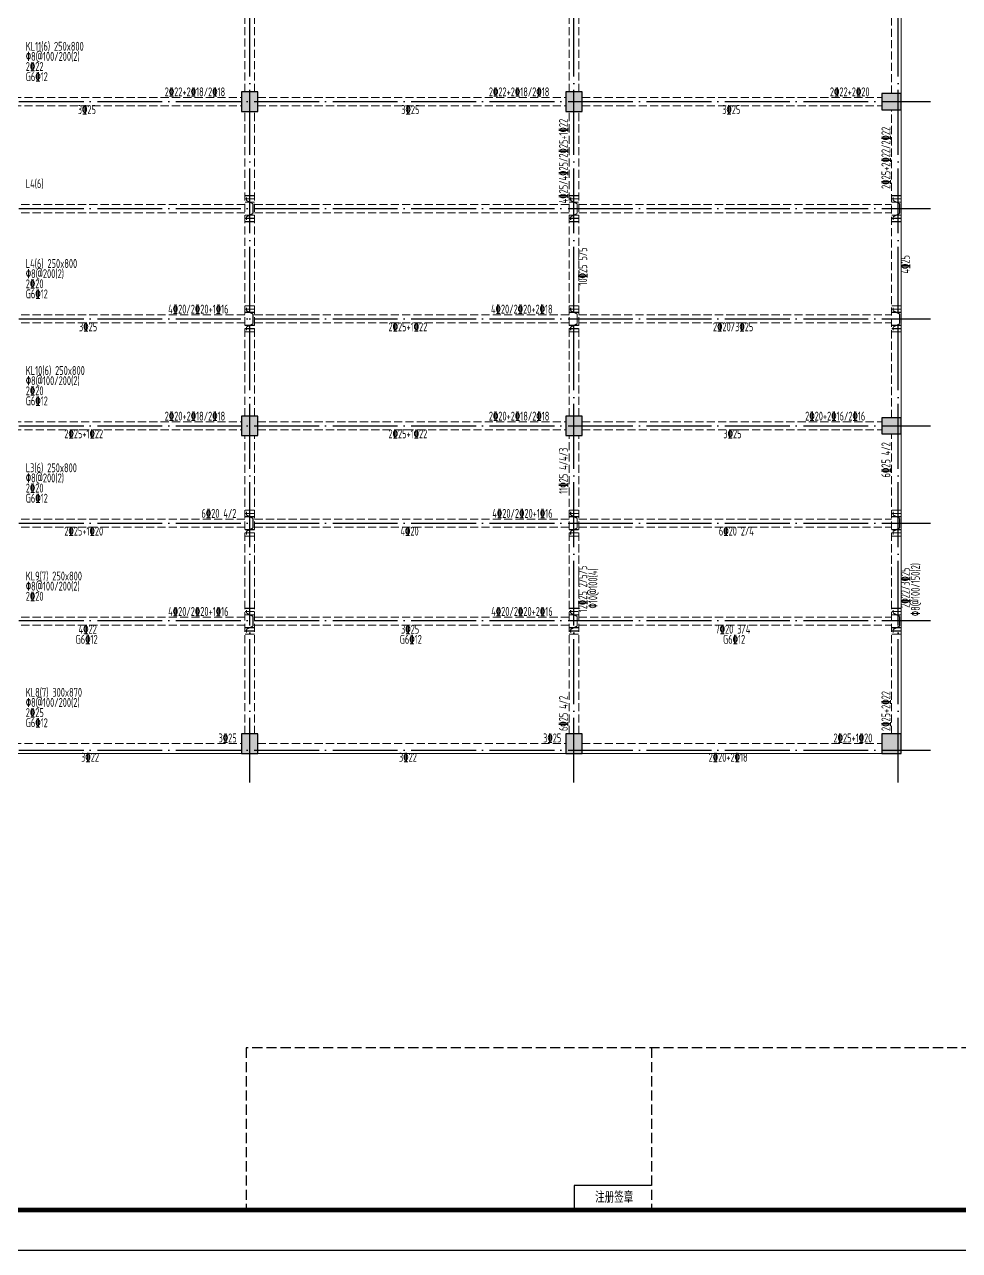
# Model space of a CAD drawing. Extents: x -2331248 to -1198620, y -977263 to -545844.
# Drawn here: x -1655280 to -1626437, y -855128 to -817319 of the extents above; entities that cross this region are included whole.
import ezdxf

# ---------------------------------------------------------------- set-up
doc = ezdxf.new("R2010")
doc.units = 0
doc.header["$LTSCALE"] = 1000
doc.header["$MEASUREMENT"] = 0
for name, pattern in [('DASH', [0.35, 0.25, -0.1]), ('DOTE', [2.42, 2, -0.2, 0.02, -0.2]), ('线型3', [500, 300, -200])]:
    doc.linetypes.add(name, pattern=pattern)
doc.layers.get('0').update_dxf_attribs({"linetype": 'CONTINUOUS'})
for name, color, linetype in [('DOTE', 1, 'DOTE'), ('PUB_TITLE', 4, 'CONTINUOUS'), ('S_BEAMDIMMASS', 2, 'CONTINUOUS'), ('t图框', 222, 'CONTINUOUS'), ('柱涂实', 54, 'CONTINUOUS')]:
    doc.layers.add(name, color=color, linetype=linetype)
for name, color, linetype, lineweight in [('S_Beam', 4, 'CONTINUOUS', 18), ('S_BeamDash', 134, '线型3', 18), ('S_BeamDimLocal', 7, 'CONTINUOUS', 25), ('S_BeamDimLocalVer', 7, 'CONTINUOUS', 25), ('S_Cl', 2, 'CONTINUOUS', 9), ('S_SubBeamHanger', 1, 'CONTINUOUS', 40), ('S_SubBeamHoop', 1, 'CONTINUOUS', 40)]:
    doc.layers.add(name, color=color, linetype=linetype, lineweight=lineweight)
doc.styles.add('TSSD_REIN', font='Tssdeng.shx', dxfattribs={"width": 0.7, "bigfont": 'hztxt.shx'})
doc.styles.add('房间名称', font='SIMPLEX', dxfattribs={"width": 0.7, "bigfont": '0HZTXT'})

# ---------------------------------------------------------------- blocks, each defined once
blk = doc.blocks.new('ASDDA')
at = {"layer": 't图框', "linetype": 'DASH'}
for p, q in [((-295866, 3065618), (-315866, 3065618)), ((-315866, 3065618), (-315866, 3061618)), ((-305866, 3065618), (-305866, 3061618))]:
    blk.add_line(p, q, dxfattribs=at)
at = {"layer": 't图框', "linetype": 'DASH', "ltscale": 0.01}
for p, q in [((-307773, 3062218), (-307773, 3061618)), ((-305866, 3062218), (-307773, 3062218))]:
    blk.add_line(p, q, dxfattribs=at)
at = {"layer": 't图框'}
blk.add_line((-315866, 3061618), (-273366, 3061618), dxfattribs=at)
at = {"style": '房间名称', "width": 0.7}
blk.add_text('注册签章', height=280, dxfattribs=at).set_placement((-307254, 3061794))

msp = doc.modelspace()

# ---------------------------------------------------------------- hatches: boundary and pattern name
at = {"layer": '柱涂实'}
for points in [[(-1648081.5, -819997.1), (-1648081.5, -819397.1), (-1648581.5, -819397.1), (-1648581.5, -819997.1)], [(-1638081.5, -819997.1), (-1638081.5, -819397.1), (-1638581.5, -819397.1), (-1638581.5, -819997.1)], [(-1628231.5, -819947.1), (-1628231.5, -819447.1), (-1628831.5, -819447.1), (-1628831.5, -819947.1)], [(-1648081.5, -829997.1), (-1648081.5, -829397.1), (-1648581.5, -829397.1), (-1648581.5, -829997.1)], [(-1638081.5, -829997.1), (-1638081.5, -829397.1), (-1638581.5, -829397.1), (-1638581.5, -829997.1)], [(-1628231.5, -829947.1), (-1628231.5, -829447.1), (-1628831.5, -829447.1), (-1628831.5, -829947.1)], [(-1648081.5, -839797.1), (-1648081.5, -839197.1), (-1648581.5, -839197.1), (-1648581.5, -839797.1)], [(-1638081.5, -839797.1), (-1638081.5, -839197.1), (-1638581.5, -839197.1), (-1638581.5, -839797.1)], [(-1628231.5, -839797.1), (-1628231.5, -839197.1), (-1628831.5, -839197.1), (-1628831.5, -839797.1)]]:
    msp.add_hatch(color=256, dxfattribs=at).paths.add_polyline_path(points)

# ---------------------------------------------------------------- linework, layer by layer
at = {"layer": 'DOTE'}
for p, q in [((-1648331.5, -840697.1), (-1648331.5, -788697.1)), ((-1638331.5, -840697.1), (-1638331.5, -788697.1)), ((-1628331.5, -840697.1), (-1628331.5, -788697.1)), ((-1689331.5, -819697.1), (-1627331.5, -819697.1)), ((-1689331.5, -822997.1), (-1627331.5, -822997.1)), ((-1689331.5, -826397.1), (-1627331.5, -826397.1)), ((-1689331.5, -829697.1), (-1627331.5, -829697.1)), ((-1689331.5, -832697.1), (-1627331.5, -832697.1)), ((-1689331.5, -835697.1), (-1627331.5, -835697.1)), ((-1689331.5, -839697.1), (-1627331.5, -839697.1))]:
    msp.add_line(p, q, dxfattribs=at)
at = {"layer": 'PUB_TITLE'}
msp.add_lwpolyline([(-1699191, -855128), (-1699191, -780878), (-1594066, -780878), (-1594066, -855128)], close=True, dxfattribs=at)
at = {"layer": 'PUB_TITLE', "const_width": 150}
msp.add_lwpolyline([(-1696066, -782128), (-1595316, -782128), (-1595316, -853878), (-1696066, -853878)], close=True, dxfattribs=at)
at = {"layer": 'S_Beam', "ltscale": 1}
for p, q in [((-1628231.5, -819447.1), (-1628231.5, -809947.1)), ((-1628231.5, -829447.1), (-1628231.5, -819947.1)), ((-1628231.5, -839197.1), (-1628231.5, -829947.1)), ((-1658081.5, -839797.1), (-1648581.5, -839797.1)), ((-1648081.5, -839797.1), (-1638581.5, -839797.1)), ((-1638081.5, -839797.1), (-1628831.5, -839797.1))]:
    msp.add_line(p, q, dxfattribs=at)
at = {"layer": 'S_BeamDash', "linetype": 'DASH', "ltscale": 1}
for p, q in [((-1648481.5, -819397.1), (-1648481.5, -809997.1)), ((-1648181.5, -819397.1), (-1648181.5, -809997.1)), ((-1638481.5, -819397.1), (-1638481.5, -809997.1)), ((-1638181.5, -819397.1), (-1638181.5, -809997.1)), ((-1628531.5, -819447.1), (-1628531.5, -809947.1)), ((-1658081.5, -819572.1), (-1648581.5, -819572.1)), ((-1648081.5, -819572.1), (-1638581.5, -819572.1)), ((-1638081.5, -819572.1), (-1628831.5, -819572.1)), ((-1658081.5, -819822.1), (-1648581.5, -819822.1)), ((-1648481.5, -829397.1), (-1648481.5, -819997.1)), ((-1648181.5, -829397.1), (-1648181.5, -819997.1)), ((-1648081.5, -819822.1), (-1638581.5, -819822.1)), ((-1638481.5, -829397.1), (-1638481.5, -819997.1)), ((-1638181.5, -829397.1), (-1638181.5, -819997.1)), ((-1638081.5, -819822.1), (-1628831.5, -819822.1)), ((-1628531.5, -829447.1), (-1628531.5, -819947.1)), ((-1658181.5, -822872.1), (-1648481.5, -822872.1)), ((-1648181.5, -822872.1), (-1638481.5, -822872.1)), ((-1638181.5, -822872.1), (-1628531.5, -822872.1)), ((-1658181.5, -823122.1), (-1648481.5, -823122.1)), ((-1648181.5, -823122.1), (-1638481.5, -823122.1)), ((-1638181.5, -823122.1), (-1628531.5, -823122.1)), ((-1658181.5, -826272.1), (-1648481.5, -826272.1)), ((-1648181.5, -826272.1), (-1638481.5, -826272.1)), ((-1638181.5, -826272.1), (-1628531.5, -826272.1)), ((-1658181.5, -826522.1), (-1648481.5, -826522.1)), ((-1648181.5, -826522.1), (-1638481.5, -826522.1)), ((-1638181.5, -826522.1), (-1628531.5, -826522.1)), ((-1658081.5, -829572.1), (-1648581.5, -829572.1)), ((-1658081.5, -829822.1), (-1648581.5, -829822.1)), ((-1648081.5, -829572.1), (-1638581.5, -829572.1)), ((-1648081.5, -829822.1), (-1638581.5, -829822.1)), ((-1638081.5, -829572.1), (-1628831.5, -829572.1)), ((-1638081.5, -829822.1), (-1628831.5, -829822.1)), ((-1648481.5, -839197.1), (-1648481.5, -829997.1)), ((-1648181.5, -839197.1), (-1648181.5, -829997.1)), ((-1638481.5, -839197.1), (-1638481.5, -829997.1)), ((-1638181.5, -839197.1), (-1638181.5, -829997.1)), ((-1628531.5, -839197.1), (-1628531.5, -829947.1)), ((-1658181.5, -832572.1), (-1648481.5, -832572.1)), ((-1658181.5, -832822.1), (-1648481.5, -832822.1)), ((-1648181.5, -832572.1), (-1638481.5, -832572.1)), ((-1648181.5, -832822.1), (-1638481.5, -832822.1)), ((-1638181.5, -832572.1), (-1628531.5, -832572.1)), ((-1638181.5, -832822.1), (-1628531.5, -832822.1)), ((-1658181.5, -835597.1), (-1648481.5, -835597.1)), ((-1658181.5, -835847.1), (-1648481.5, -835847.1)), ((-1648181.5, -835597.1), (-1638481.5, -835597.1)), ((-1648181.5, -835847.1), (-1638481.5, -835847.1)), ((-1638181.5, -835597.1), (-1628531.5, -835597.1)), ((-1638181.5, -835847.1), (-1628531.5, -835847.1)), ((-1658081.5, -839497.1), (-1648581.5, -839497.1)), ((-1648081.5, -839497.1), (-1638581.5, -839497.1)), ((-1638081.5, -839497.1), (-1628831.5, -839497.1))]:
    msp.add_line(p, q, dxfattribs=at)
at = {"layer": 'S_Cl', "ltscale": 1}
for points in [[(-1648081.5, -819997.1), (-1648081.5, -819397.1), (-1648581.5, -819397.1), (-1648581.5, -819997.1)], [(-1638081.5, -819997.1), (-1638081.5, -819397.1), (-1638581.5, -819397.1), (-1638581.5, -819997.1)], [(-1628231.5, -819947.1), (-1628231.5, -819447.1), (-1628831.5, -819447.1), (-1628831.5, -819947.1)], [(-1648081.5, -829997.1), (-1648081.5, -829397.1), (-1648581.5, -829397.1), (-1648581.5, -829997.1)], [(-1638081.5, -829997.1), (-1638081.5, -829397.1), (-1638581.5, -829397.1), (-1638581.5, -829997.1)], [(-1628231.5, -829947.1), (-1628231.5, -829447.1), (-1628831.5, -829447.1), (-1628831.5, -829947.1)], [(-1648081.5, -839797.1), (-1648081.5, -839197.1), (-1648581.5, -839197.1), (-1648581.5, -839797.1)], [(-1638081.5, -839797.1), (-1638081.5, -839197.1), (-1638581.5, -839197.1), (-1638581.5, -839797.1)], [(-1628231.5, -839797.1), (-1628231.5, -839197.1), (-1628831.5, -839197.1), (-1628831.5, -839797.1)]]:
    msp.add_lwpolyline(points, close=True, dxfattribs=at)
at = {"layer": 'S_SubBeamHanger', "linetype": 'Continuous', "ltscale": 1, "const_width": 35}
for points in [[(-1648431.5, -822747.1), (-1648431.5, -822647.1)], [(-1638431.5, -822747.1), (-1638431.5, -822647.1)], [(-1628481.5, -822747.1), (-1628481.5, -822647.1)], [(-1648231.5, -822847.1), (-1648431.5, -822747.1)], [(-1648231.5, -823147.1), (-1648231.5, -822847.1)], [(-1638231.5, -822847.1), (-1638431.5, -822747.1)], [(-1638231.5, -823147.1), (-1638231.5, -822847.1)], [(-1628281.5, -822847.1), (-1628481.5, -822747.1)], [(-1628281.5, -823147.1), (-1628281.5, -822847.1)], [(-1648431.5, -823247.1), (-1648231.5, -823147.1)], [(-1648431.5, -823347.1), (-1648431.5, -823247.1)], [(-1638431.5, -823247.1), (-1638231.5, -823147.1)], [(-1638431.5, -823347.1), (-1638431.5, -823247.1)], [(-1628481.5, -823247.1), (-1628281.5, -823147.1)], [(-1628481.5, -823347.1), (-1628481.5, -823247.1)], [(-1648431.5, -826147.1), (-1648431.5, -826047.1)], [(-1638431.5, -826147.1), (-1638431.5, -826047.1)], [(-1628481.5, -826147.1), (-1628481.5, -826047.1)], [(-1648231.5, -826247.1), (-1648431.5, -826147.1)], [(-1648231.5, -826547.1), (-1648231.5, -826247.1)], [(-1638231.5, -826247.1), (-1638431.5, -826147.1)], [(-1638231.5, -826547.1), (-1638231.5, -826247.1)], [(-1628281.5, -826247.1), (-1628481.5, -826147.1)], [(-1628281.5, -826547.1), (-1628281.5, -826247.1)], [(-1648431.5, -826647.1), (-1648231.5, -826547.1)], [(-1648431.5, -826747.1), (-1648431.5, -826647.1)], [(-1638431.5, -826647.1), (-1638231.5, -826547.1)], [(-1638431.5, -826747.1), (-1638431.5, -826647.1)], [(-1628481.5, -826647.1), (-1628281.5, -826547.1)], [(-1628481.5, -826747.1), (-1628481.5, -826647.1)], [(-1648431.5, -832447.1), (-1648431.5, -832347.1)], [(-1648231.5, -832547.1), (-1648431.5, -832447.1)], [(-1648231.5, -832847.1), (-1648231.5, -832547.1)], [(-1638431.5, -832447.1), (-1638431.5, -832347.1)], [(-1638231.5, -832547.1), (-1638431.5, -832447.1)], [(-1638231.5, -832847.1), (-1638231.5, -832547.1)], [(-1628481.5, -832447.1), (-1628481.5, -832347.1)], [(-1628281.5, -832547.1), (-1628481.5, -832447.1)], [(-1628281.5, -832847.1), (-1628281.5, -832547.1)], [(-1648431.5, -832947.1), (-1648231.5, -832847.1)], [(-1648431.5, -833047.1), (-1648431.5, -832947.1)], [(-1638431.5, -832947.1), (-1638231.5, -832847.1)], [(-1638431.5, -833047.1), (-1638431.5, -832947.1)], [(-1628481.5, -832947.1), (-1628281.5, -832847.1)], [(-1628481.5, -833047.1), (-1628481.5, -832947.1)], [(-1648431.5, -835472.1), (-1648431.5, -835372.1)], [(-1648231.5, -835572.1), (-1648431.5, -835472.1)], [(-1648231.5, -835872.1), (-1648231.5, -835572.1)], [(-1638431.5, -835472.1), (-1638431.5, -835372.1)], [(-1638231.5, -835572.1), (-1638431.5, -835472.1)], [(-1638231.5, -835872.1), (-1638231.5, -835572.1)], [(-1628481.5, -835472.1), (-1628481.5, -835372.1)], [(-1628281.5, -835572.1), (-1628481.5, -835472.1)], [(-1628281.5, -835872.1), (-1628281.5, -835572.1)], [(-1648431.5, -835972.1), (-1648231.5, -835872.1)], [(-1648431.5, -836072.1), (-1648431.5, -835972.1)], [(-1638431.5, -835972.1), (-1638231.5, -835872.1)], [(-1638431.5, -836072.1), (-1638431.5, -835972.1)], [(-1628481.5, -835972.1), (-1628281.5, -835872.1)], [(-1628481.5, -836072.1), (-1628481.5, -835972.1)]]:
    msp.add_lwpolyline(points, dxfattribs=at)
at = {"layer": 'S_SubBeamHoop', "linetype": 'Continuous', "ltscale": 1, "const_width": 35}
for points in [[(-1648481.5, -822597.1), (-1648181.5, -822597.1)], [(-1648481.5, -822697.1), (-1648181.5, -822697.1)], [(-1638481.5, -822597.1), (-1638181.5, -822597.1)], [(-1638481.5, -822697.1), (-1638181.5, -822697.1)], [(-1628531.5, -822597.1), (-1628231.5, -822597.1)], [(-1628531.5, -822697.1), (-1628231.5, -822697.1)], [(-1648481.5, -822797.1), (-1648181.5, -822797.1)], [(-1638481.5, -822797.1), (-1638181.5, -822797.1)], [(-1628531.5, -822797.1), (-1628231.5, -822797.1)], [(-1648481.5, -823197.1), (-1648181.5, -823197.1)], [(-1648481.5, -823297.1), (-1648181.5, -823297.1)], [(-1648481.5, -823397.1), (-1648181.5, -823397.1)], [(-1638481.5, -823197.1), (-1638181.5, -823197.1)], [(-1638481.5, -823297.1), (-1638181.5, -823297.1)], [(-1638481.5, -823397.1), (-1638181.5, -823397.1)], [(-1628531.5, -823197.1), (-1628231.5, -823197.1)], [(-1628531.5, -823297.1), (-1628231.5, -823297.1)], [(-1628531.5, -823397.1), (-1628231.5, -823397.1)], [(-1648481.5, -825997.1), (-1648181.5, -825997.1)], [(-1648481.5, -826097.1), (-1648181.5, -826097.1)], [(-1638481.5, -825997.1), (-1638181.5, -825997.1)], [(-1638481.5, -826097.1), (-1638181.5, -826097.1)], [(-1628531.5, -825997.1), (-1628231.5, -825997.1)], [(-1628531.5, -826097.1), (-1628231.5, -826097.1)], [(-1648481.5, -826197.1), (-1648181.5, -826197.1)], [(-1638481.5, -826197.1), (-1638181.5, -826197.1)], [(-1628531.5, -826197.1), (-1628231.5, -826197.1)], [(-1648481.5, -826597.1), (-1648181.5, -826597.1)], [(-1648481.5, -826697.1), (-1648181.5, -826697.1)], [(-1648481.5, -826797.1), (-1648181.5, -826797.1)], [(-1638481.5, -826597.1), (-1638181.5, -826597.1)], [(-1638481.5, -826697.1), (-1638181.5, -826697.1)], [(-1638481.5, -826797.1), (-1638181.5, -826797.1)], [(-1628531.5, -826597.1), (-1628231.5, -826597.1)], [(-1628531.5, -826697.1), (-1628231.5, -826697.1)], [(-1628531.5, -826797.1), (-1628231.5, -826797.1)], [(-1648481.5, -832297.1), (-1648181.5, -832297.1)], [(-1648481.5, -832397.1), (-1648181.5, -832397.1)], [(-1648481.5, -832497.1), (-1648181.5, -832497.1)], [(-1638481.5, -832297.1), (-1638181.5, -832297.1)], [(-1638481.5, -832397.1), (-1638181.5, -832397.1)], [(-1638481.5, -832497.1), (-1638181.5, -832497.1)], [(-1628531.5, -832297.1), (-1628231.5, -832297.1)], [(-1628531.5, -832397.1), (-1628231.5, -832397.1)], [(-1628531.5, -832497.1), (-1628231.5, -832497.1)], [(-1648481.5, -832897.1), (-1648181.5, -832897.1)], [(-1638481.5, -832897.1), (-1638181.5, -832897.1)], [(-1628531.5, -832897.1), (-1628231.5, -832897.1)], [(-1648481.5, -832997.1), (-1648181.5, -832997.1)], [(-1648481.5, -833097.1), (-1648181.5, -833097.1)], [(-1638481.5, -832997.1), (-1638181.5, -832997.1)], [(-1638481.5, -833097.1), (-1638181.5, -833097.1)], [(-1628531.5, -832997.1), (-1628231.5, -832997.1)], [(-1628531.5, -833097.1), (-1628231.5, -833097.1)], [(-1648481.5, -835322.1), (-1648181.5, -835322.1)], [(-1648481.5, -835422.1), (-1648181.5, -835422.1)], [(-1648481.5, -835522.1), (-1648181.5, -835522.1)], [(-1638481.5, -835322.1), (-1638181.5, -835322.1)], [(-1638481.5, -835422.1), (-1638181.5, -835422.1)], [(-1638481.5, -835522.1), (-1638181.5, -835522.1)], [(-1628531.5, -835322.1), (-1628231.5, -835322.1)], [(-1628531.5, -835422.1), (-1628231.5, -835422.1)], [(-1628531.5, -835522.1), (-1628231.5, -835522.1)], [(-1648481.5, -835922.1), (-1648181.5, -835922.1)], [(-1638481.5, -835922.1), (-1638181.5, -835922.1)], [(-1628531.5, -835922.1), (-1628231.5, -835922.1)], [(-1648481.5, -836022.1), (-1648181.5, -836022.1)], [(-1648481.5, -836122.1), (-1648181.5, -836122.1)], [(-1638481.5, -836022.1), (-1638181.5, -836022.1)], [(-1638481.5, -836122.1), (-1638181.5, -836122.1)], [(-1628531.5, -836022.1), (-1628231.5, -836022.1)], [(-1628531.5, -836122.1), (-1628231.5, -836122.1)]]:
    msp.add_lwpolyline(points, dxfattribs=at)
at = {"layer": '柱涂实', "linetype": 'Continuous'}
for points in [[(-1648081.5, -819997.1), (-1648081.5, -819397.1), (-1648581.5, -819397.1), (-1648581.5, -819997.1)], [(-1638081.5, -819997.1), (-1638081.5, -819397.1), (-1638581.5, -819397.1), (-1638581.5, -819997.1)], [(-1628231.5, -819947.1), (-1628231.5, -819447.1), (-1628831.5, -819447.1), (-1628831.5, -819947.1)], [(-1648081.5, -829997.1), (-1648081.5, -829397.1), (-1648581.5, -829397.1), (-1648581.5, -829997.1)], [(-1638081.5, -829997.1), (-1638081.5, -829397.1), (-1638581.5, -829397.1), (-1638581.5, -829997.1)], [(-1628231.5, -829947.1), (-1628231.5, -829447.1), (-1628831.5, -829447.1), (-1628831.5, -829947.1)], [(-1648081.5, -839797.1), (-1648081.5, -839197.1), (-1648581.5, -839197.1), (-1648581.5, -839797.1)], [(-1638081.5, -839797.1), (-1638081.5, -839197.1), (-1638581.5, -839197.1), (-1638581.5, -839797.1)], [(-1628231.5, -839797.1), (-1628231.5, -839197.1), (-1628831.5, -839197.1), (-1628831.5, -839797.1)]]:
    msp.add_lwpolyline(points, close=True, dxfattribs=at)

# ---------------------------------------------------------------- block references
at = {"lineweight": -3, "xscale": 1.250016957928892, "yscale": 1.250016958278138, "zscale": 1.250016957604765}
msp.add_blockref('ASDDA', (-1253604.4, -4680952.9), dxfattribs=at)

# ---------------------------------------------------------------- texts
at = {"layer": 'S_BeamDimLocal', "style": 'TSSD_REIN', "width": 0.7}
for s, p in [('2%%13222+2%%13218/2%%13218', (-1650956.3, -819533.3)), ('2%%13222+2%%13218/2%%13218', (-1640956.3, -819533.3)), ('2%%13222+2%%13220', (-1630435.3, -819533.3)), ('3%%13225', (-1653637, -820080.8)), ('3%%13225', (-1643658, -820080.8)), ('3%%13225', (-1633758.2, -820080.8)), ('4%%13220/2%%13220+1%%13216', (-1650848, -826233.3)), ('4%%13220/2%%13220+2%%13218', (-1640889.9, -826233.3)), ('3%%13225', (-1653600.2, -826780.8)), ('2%%13225+1%%13222', (-1644052.2, -826780.8)), ('2%%13220/3%%13225', (-1634042.2, -826780.8)), ('2%%13220+2%%13218/2%%13218', (-1650956.3, -829533.3)), ('2%%13220+2%%13218/2%%13218', (-1640956.3, -829533.3)), ('2%%13220+2%%13216/2%%13216', (-1631198, -829533.3)), ('2%%13225+1%%13222', (-1654052.2, -830080.8)), ('2%%13225+1%%13222', (-1644052.2, -830080.8)), ('3%%13225', (-1633722.2, -830080.8)), ('6%%13220 4/2', (-1649822, -832533.3)), ('4%%13220/2%%13220+1%%13216', (-1640848, -832533.3)), ('2%%13225+1%%13220', (-1654052.2, -833080.8)), ('4%%13220', (-1643682.9, -833080.8)), ('6%%13220 2/4', (-1633859.5, -833080.8)), ('4%%13220/2%%13220+1%%13216', (-1650848, -835558.3)), ('4%%13220/2%%13220+2%%13216', (-1640881.5, -835558.3)), ('4%%13222', (-1653612, -836105.8)), ('3%%13225', (-1643665.2, -836105.8)), ('7%%13220 3/4', (-1633966.5, -836105.8)), ('G6%%13212', (-1653704.4, -836418.3)), ('G6%%13212', (-1643704.4, -836418.3)), ('G6%%13212', (-1633729.4, -836418.3)), ('3%%13225', (-1649294.8, -839458.3)), ('3%%13225', (-1639280.8, -839458.3)), ('2%%13225+1%%13220', (-1630323.8, -839458.3)), ('3%%13222', (-1653534.2, -840055.8)), ('3%%13222', (-1643729.2, -840055.8)), ('2%%13220+2%%13218', (-1634177.2, -840055.8))]:
    msp.add_text(s, height=275, dxfattribs=at).set_placement(p)
at = {"layer": 'S_BeamDimLocalVer', "style": 'TSSD_REIN', "width": 0.7}
for s, p in [('4%%13225/4%%13225/2%%13225+1%%13222', (-1638520.3, -822833.5)), ('2%%13225+2%%13222/2%%13222', (-1628570.3, -822389)), ('10%%13225 5/5', (-1637922.7, -825370)), ('4%%13225', (-1627972.7, -824998.8)), ('6%%13225 4/2', (-1628570.3, -831287.6)), ('11%%13225 4/4/3', (-1638520.3, -831790.1)), ('12%%13225 2/5/5', (-1637922.7, -835446)), ('%%1308@100/150(2)', (-1627660.2, -835565.2)), ('%%13010@100(4)', (-1637610.2, -835330.4)), ('2%%13222/3%%13225', (-1627972.7, -835309.6)), ('6%%13225 4/2', (-1638520.3, -839107.7)), ('2%%13225+2%%13222', (-1628570.3, -839107.7))]:
    msp.add_text(s, height=275, rotation=90, dxfattribs=at).set_placement(p)
at = {"layer": 'S_BEAMDIMMASS', "style": 'TSSD_REIN', "width": 0.7}
for s, p in [('KL11(6) 250x800', (-1655242.1, -818127.1)), ('%%1308@100/200(2)', (-1655242.1, -818439.6)), ('2%%13222', (-1655242.1, -818752.1)), ('G6%%13212', (-1655242.1, -819064.6)), ('L4(6)', (-1655242.1, -822364.6)), ('L4(6) 250x800', (-1655242.1, -824827.1)), ('%%1308@200(2)', (-1655242.1, -825139.6)), ('2%%13220', (-1655242.1, -825452.1)), ('G6%%13212', (-1655242.1, -825764.6)), ('KL10(6) 250x800', (-1655242.1, -828127.1)), ('%%1308@100/200(2)', (-1655242.1, -828439.6)), ('2%%13220', (-1655242.1, -828752.1)), ('G6%%13212', (-1655242.1, -829064.6)), ('L3(6) 250x800', (-1655242.1, -831127.1)), ('%%1308@200(2)', (-1655242.1, -831439.6)), ('2%%13220', (-1655242.1, -831752.1)), ('G6%%13212', (-1655242.1, -832064.6)), ('KL9(7) 250x800', (-1655242.1, -834464.6)), ('2%%13220', (-1655242.1, -835089.6)), ('%%1308@100/200(2)', (-1655242.1, -834777.1)), ('KL8(7) 300x870', (-1655242.1, -838052.1)), ('%%1308@100/200(2)', (-1655242.1, -838364.6)), ('2%%13225', (-1655242.1, -838677.1)), ('G6%%13212', (-1655242.1, -838989.6))]:
    msp.add_text(s, height=275, dxfattribs=at).set_placement(p)

doc.saveas('drawing.dxf')
